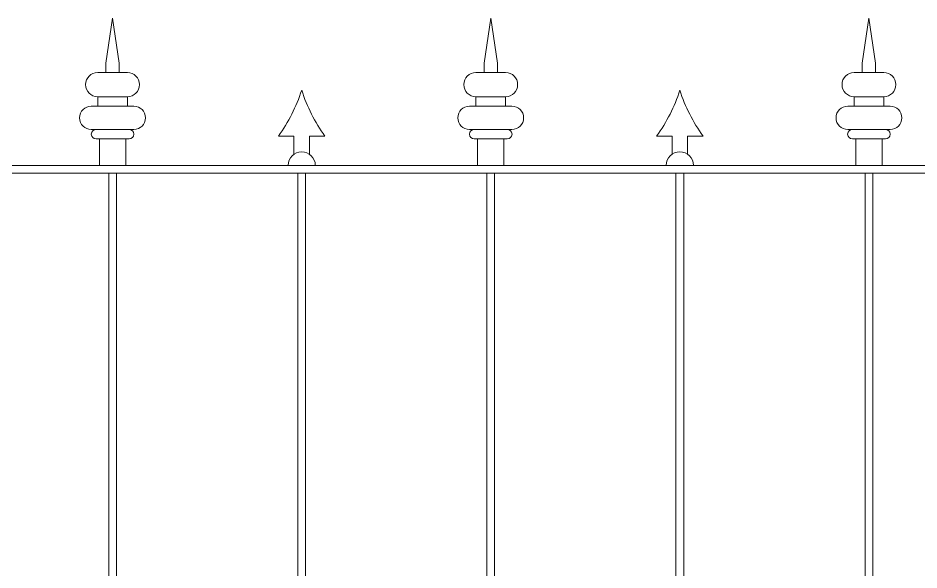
# Model space of a CAD drawing. Header units: millimetres. Extents: x -25 to 4147, y 0 to 2650.
# Drawn here: x 1944 to 3104, y 1740 to 2449 of the extents above; entities that cross this region are included whole.
import ezdxf

# ---------------------------------------------------------------- set-up
doc = ezdxf.new("R2010")
doc.units = ezdxf.units.MM
doc.layers.add('ceco.net 340', color=7, linetype='Continuous', lineweight=5)

msp = doc.modelspace()

# ---------------------------------------------------------------- linework, layer by layer
at = {"layer": 'ceco.net 340'}
for p, q in [((2066.1, 2449.4), (2057.6, 2391.4)), ((2074.6, 2391.4), (2066.1, 2449.4)), ((2552.7, 2449.4), (2544.2, 2391.4)), ((2561.2, 2391.4), (2552.7, 2449.4)), ((3039.3, 2449.4), (3030.8, 2391.4)), ((3047.8, 2391.4), (3039.3, 2449.4)), ((2057.6, 2391.4), (2057.6, 2379.2)), ((2074.6, 2379.2), (2074.6, 2391.4)), ((2544.2, 2391.4), (2544.2, 2379.2)), ((2561.2, 2379.2), (2561.2, 2391.4)), ((3030.8, 2391.4), (3030.8, 2379.2)), ((3047.8, 2379.2), (3047.8, 2391.4)), ((2085.2, 2379.2), (2046.9, 2379.2)), ((2057.6, 2379.2), (2074.6, 2379.2)), ((2571.8, 2379.2), (2533.5, 2379.2)), ((2544.2, 2379.2), (2561.2, 2379.2)), ((3058.5, 2379.2), (3020.2, 2379.2)), ((3030.8, 2379.2), (3047.8, 2379.2)), ((2085.2, 2348.3), (2046.9, 2348.3)), ((2046.9, 2348.3), (2046.9, 2336.1)), ((2085.2, 2336.1), (2085.2, 2348.3)), ((2571.8, 2348.3), (2533.5, 2348.3)), ((2533.5, 2348.3), (2533.5, 2336.1)), ((2571.8, 2336.1), (2571.8, 2348.3)), ((3058.5, 2348.3), (3020.2, 2348.3)), ((3020.2, 2348.3), (3020.2, 2336.1)), ((3058.5, 2336.1), (3058.5, 2348.3)), ((2093.4, 2336.1), (2038.7, 2336.1)), ((2046.9, 2336.1), (2085.2, 2336.1)), ((2580, 2336.1), (2525.3, 2336.1)), ((2533.5, 2336.1), (2571.8, 2336.1)), ((3066.7, 2336.1), (3012, 2336.1)), ((3020.2, 2336.1), (3058.5, 2336.1)), ((2093.4, 2306.1), (2038.7, 2306.1)), ((2299.4, 2297.7), (2279.4, 2297.7)), ((2299.4, 2274.3), (2299.4, 2297.7)), ((2319.4, 2274.3), (2319.4, 2297.7)), ((2319.4, 2297.7), (2339.4, 2297.7)), ((2580, 2306.1), (2525.3, 2306.1)), ((2786, 2297.7), (2766, 2297.7)), ((2786, 2274.3), (2786, 2297.7)), ((2806, 2274.3), (2806, 2297.7)), ((2806, 2297.7), (2826, 2297.7)), ((3066.7, 2306.1), (3012, 2306.1)), ((2044.8, 2294), (2087.3, 2294)), ((2531.4, 2294), (2574, 2294)), ((3018, 2294), (3060.6, 2294)), ((450, 2260), (3672.1, 2260)), ((450, 2250), (4007.6, 2250)), ((2061.1, 2250), (2061.1, 488.6)), ((2071.1, 2250), (2071.1, 488.6)), ((2304.4, 2250), (2304.4, 488.6)), ((2314.4, 2250), (2314.4, 488.6)), ((2547.7, 2250), (2547.7, 488.6)), ((2557.7, 2250), (2557.7, 488.6)), ((2791, 2250), (2791, 488.6)), ((2801, 2250), (2801, 488.6)), ((3034.3, 2250), (3034.3, 488.6)), ((3044.3, 2250), (3044.3, 488.6))]:
    msp.add_line(p, q, dxfattribs=at)
for points in [[(2049.1, 2260), (2083.1, 2260), (2083.1, 2294), (2049.1, 2294)], [(2535.7, 2260), (2569.7, 2260), (2569.7, 2294), (2535.7, 2294)], [(3022.3, 2260), (3056.3, 2260), (3056.3, 2294), (3022.3, 2294)]]:
    msp.add_lwpolyline(points, close=True, dxfattribs=at)
for centre, radius, start, end in [((2046.9, 2363.8), 15.5, 90, 270), ((2085.2, 2363.8), 15.5, 270, 90), ((2533.5, 2363.8), 15.5, 90, 270), ((2571.8, 2363.8), 15.5, 270, 90), ((3020.2, 2363.8), 15.5, 90, 270), ((3058.5, 2363.8), 15.5, 270, 90), ((2111.3, 2420.3), 208.1, 323.881, 342.1723), ((2507.5, 2420.3), 208.1, 197.8277, 216.119), ((2597.9, 2420.3), 208.1, 323.881, 342.1723), ((2994.1, 2420.3), 208.1, 197.8277, 216.119), ((2038.7, 2321.1), 15, 90, 270), ((2093.4, 2321.1), 15, 270, 90), ((2525.3, 2321.1), 15, 90, 270), ((2580, 2321.1), 15, 270, 90), ((3012, 2321.1), 15, 90, 270), ((3066.7, 2321.1), 15, 270, 90), ((2044.8, 2300.1), 6.07, 90, 270), ((2087.3, 2300.1), 6.07, 270, 90), ((2531.4, 2300.1), 6.07, 90, 270), ((2574, 2300.1), 6.07, 270, 90), ((3018, 2300.1), 6.07, 90, 270), ((3060.6, 2300.1), 6.07, 270, 90), ((2309.4, 2260), 17.5, 0, 180), ((2796, 2260), 17.5, 0, 180)]:
    msp.add_arc(centre, radius, start, end, dxfattribs=at)

doc.saveas('drawing.dxf')
